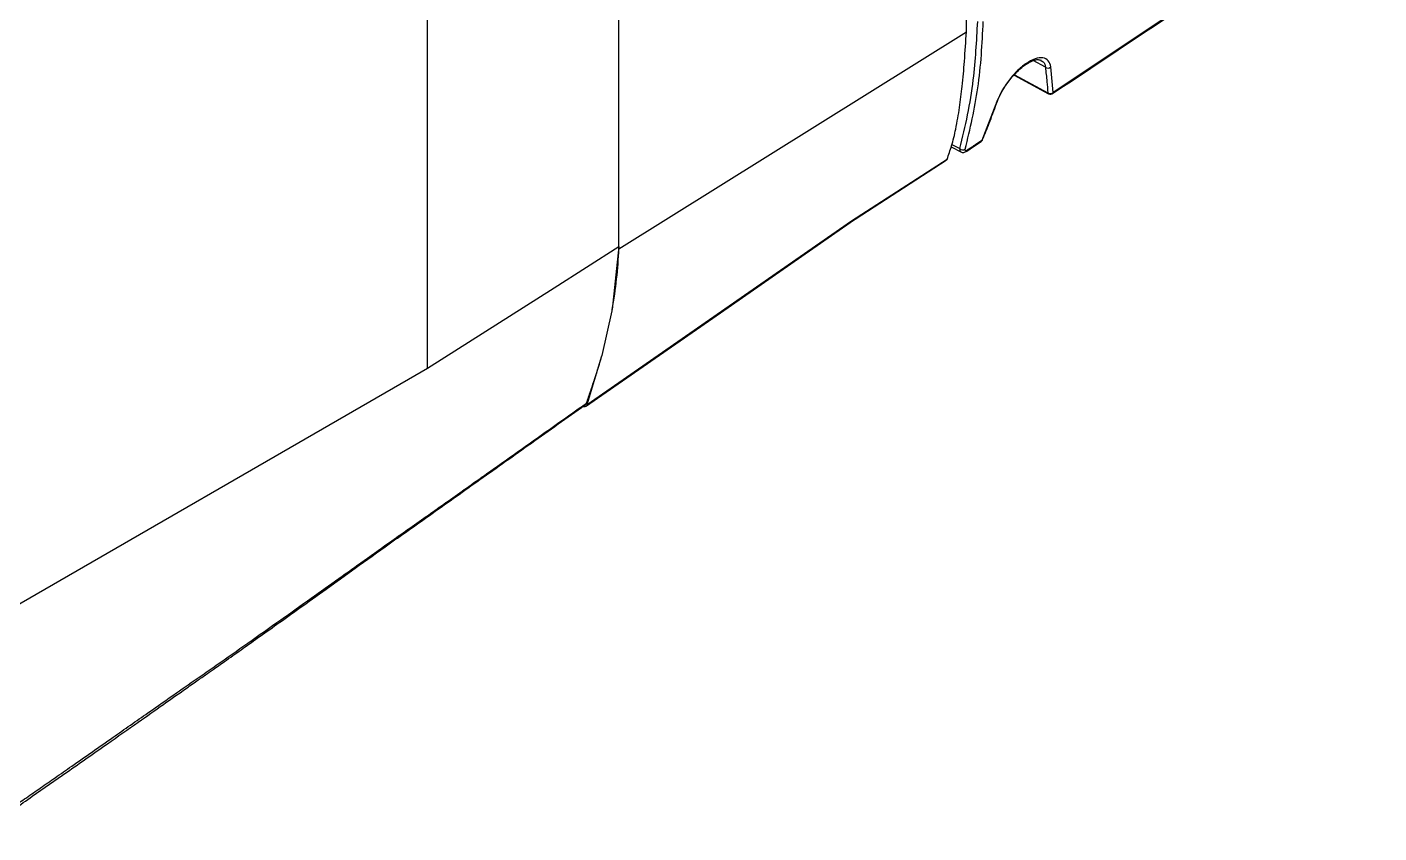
# Model space of a CAD drawing. Header units: millimetres. Extents: x -356 to 237, y 0 to 365.
# Drawn here: x -211.71 to -204.97, y 261.2 to 265.22 of the extents above; entities that cross this region are included whole.
import ezdxf

# ---------------------------------------------------------------- set-up
doc = ezdxf.new("R2010")
doc.units = ezdxf.units.MM

msp = doc.modelspace()

# ---------------------------------------------------------------- linework, layer by layer
at = {"color": 7, "linetype": 'Continuous', "lineweight": 25}
for p, q in [((-207.0278, 265.1965), (-207.0278, 267.4254)), ((-208.76, 264.1261), (-208.76, 266.788)), ((-208.7597, 264.126), (-208.7597, 266.7878)), ((-209.7143, 263.5197), (-209.7143, 266.444)), ((-204.9743, 265.9763), (-206.5947, 264.8941)), ((-208.7597, 264.1151), (-207.0278, 265.1965)), ((-206.6341, 265.0197), (-206.6947, 265.0531)), ((-206.6586, 265.0544), (-206.6556, 265.0528)), ((-206.5947, 264.8941), (-206.607, 265.0216)), ((-206.79, 264.9814), (-206.6181, 264.8882)), ((-206.7883, 264.9831), (-206.6217, 264.8927)), ((-206.6192, 264.889), (-206.6181, 264.8882)), ((-206.8818, 264.8355), (-206.9512, 264.6547)), ((-207.103, 264.6237), (-207.052, 264.5963)), ((-207.0997, 264.6355), (-207.0611, 264.6148)), ((-207.6113, 264.2437), (-207.1282, 264.5562)), ((-207.6013, 264.2543), (-207.124, 264.5624)), ((-208.9182, 263.3385), (-207.6013, 264.2543)), ((-209.0827, 263.9212), (-208.76, 264.1261)), ((-208.7597, 264.126), (-208.7929, 263.8124)), ((-208.7597, 264.1151), (-208.7597, 264.126)), ((-209.7143, 263.5197), (-209.0827, 263.9212)), ((-208.8438, 263.5837), (-208.794, 263.8059)), ((-208.9182, 263.3385), (-208.8443, 263.582)), ((-209.8085, 263.4649), (-209.7143, 263.5197)), ((-212.3558, 261.9943), (-209.8085, 263.4649))]:
    msp.add_line(p, q, dxfattribs=at)
at = {"color": 7, "linetype": 'Continuous', "lineweight": 25, "flags": 128}
for points in [[(-207.0269, 264.6011), (-207.0263, 264.6015), (-207.0262, 264.6015)], [(-208.9258, 263.3289), (-208.292, 263.7699), (-207.6072, 264.2463)], [(-208.8443, 263.5819), (-208.8441, 263.5828), (-208.8438, 263.5837)]]:
    msp.add_lwpolyline(points, dxfattribs=at)
at = {"color": 7, "linetype": 'Continuous', "lineweight": 25}
for centre, radius, start, end in [((-206.6218, 265.0385), 0.0225, 236.91437, 311.26391), ((-206.6138, 264.8952), 0.00831, 197.7538, 228.95933), ((-206.8842, 264.8423), 0.00722, 289.41846, 347.49459), ((-207.0447, 264.6334), 0.0248, 228.66062, 297.12285), ((-207.0306, 264.6076), 0.00748, 306.03098, 348.97955)]:
    msp.add_arc(centre, radius, start, end, dxfattribs=at)
for points, knots in [([(-206.5984, 264.8887), (-206.3076, 265.0825), (-205.7649, 265.444), (-205.2228, 265.8063), (-204.9711, 265.9745)], [0, 0, 0, 0, 0.535839, 1, 1, 1, 1]), ([(-207.124, 264.5624), (-207.1162, 264.584), (-207.0985, 264.6329), (-207.0784, 264.7193), (-207.0614, 264.8186), (-207.0477, 264.9313), (-207.0362, 265.0568), (-207.0308, 265.1475), (-207.0278, 265.1965)], [0, 0, 0, 0, 0.1071421, 0.2420455, 0.4125696, 0.5766122, 0.7711894, 1, 1, 1, 1]), ([(-207.0611, 264.6148), (-207.0472, 264.6704), (-207.0188, 264.7835), (-206.985, 264.9949), (-206.9767, 265.1511), (-206.9715, 265.2483)], [0, 0, 0, 0, 0.268242, 0.544968, 1, 1, 1, 1]), ([(-207.0334, 264.6114), (-207.0095, 264.7128), (-206.96, 264.9223), (-206.9492, 265.1373), (-206.9436, 265.2482)], [0, 0, 0, 0, 0.484142, 1, 1, 1, 1]), ([(-206.607, 265.0216), (-206.6096, 265.033), (-206.6147, 265.0546), (-206.6487, 265.0711), (-206.689, 265.0631), (-206.7334, 265.039), (-206.7791, 264.9999), (-206.8214, 264.9498), (-206.8575, 264.8946), (-206.874, 264.8546), (-206.8818, 264.8355)], [0, 0, 0, 0, 0.081002, 0.154672, 0.248065, 0.371426, 0.520742, 0.684873, 0.84944, 1, 1, 1, 1]), ([(-206.8775, 264.8398), (-206.8719, 264.8538), (-206.8609, 264.8811), (-206.835, 264.926), (-206.8003, 264.9736), (-206.7605, 265.0135), (-206.7242, 265.0399), (-206.6969, 265.0533), (-206.6723, 265.0604), (-206.6591, 265.0563), (-206.6536, 265.0546)], [0, 0, 0, 0, 0.137228, 0.266746, 0.470435, 0.671708, 0.776719, 0.87615, 0.94922, 1, 1, 1, 1]), ([(-206.6556, 265.0528), (-206.6515, 265.0512), (-206.6381, 265.0457), (-206.6357, 265.0304), (-206.6341, 265.0197)], [0, 0, 0, 0, 0.301474, 1, 1, 1, 1]), ([(-206.6341, 265.0197), (-206.6314, 264.9958), (-206.6266, 264.9536), (-206.6232, 264.9111), (-206.6217, 264.8927)], [0, 0, 0, 0, 0.564687, 1, 1, 1, 1]), ([(-206.6217, 264.8927), (-206.6194, 264.8914), (-206.6146, 264.8888), (-206.6067, 264.8886), (-206.5998, 264.8904), (-206.5964, 264.8929), (-206.5947, 264.8941)], [0, 0, 0, 0, 0.265296, 0.562532, 0.792901, 1, 1, 1, 1]), ([(-206.6192, 264.889), (-206.619, 264.8889), (-206.6176, 264.8879), (-206.6145, 264.8869), (-206.6099, 264.8863), (-206.6052, 264.8867), (-206.6006, 264.8882), (-206.5974, 264.8898), (-206.596, 264.8911), (-206.5959, 264.8913)], [0, 0, 0, 0, 0.026804, 0.202709, 0.38843, 0.579643, 0.771092, 0.967568, 1, 1, 1, 1]), ([(-206.5986, 264.889), (-206.5991, 264.8886), (-206.5998, 264.8881), (-206.6007, 264.8882), (-206.601, 264.8882)], [0, 0, 0, 0, 0.6852817, 1, 1, 1, 1]), ([(-206.5947, 264.8941), (-206.5951, 264.8926), (-206.5958, 264.8903), (-206.5979, 264.8894), (-206.5986, 264.889)], [0, 0, 0, 0, 0.650499, 1, 1, 1, 1]), ([(-206.9467, 264.6599), (-206.9357, 264.6868), (-206.9114, 264.746), (-206.8897, 264.8062), (-206.8779, 264.839)], [0, 0, 0, 0, 0.454184, 1, 1, 1, 1]), ([(-206.9512, 264.6547), (-206.9647, 264.6457), (-206.9887, 264.6295), (-207.0127, 264.6133), (-207.0233, 264.6062)], [0, 0, 0, 0, 0.5600478, 1, 1, 1, 1]), ([(-206.9552, 264.6494), (-206.9542, 264.6501), (-206.9519, 264.6516), (-206.9492, 264.6547), (-206.9475, 264.6573), (-206.947, 264.6589), (-206.947, 264.6591)], [0, 0, 0, 0, 0.296085, 0.620833, 0.958928, 1, 1, 1, 1]), ([(-206.9548, 264.6497), (-206.954, 264.6503), (-206.9522, 264.6515), (-206.9516, 264.6536), (-206.9512, 264.6547)], [0, 0, 0, 0, 0.469891, 1, 1, 1, 1]), ([(-206.9512, 264.6547), (-206.9497, 264.6556), (-206.9474, 264.6568), (-206.9471, 264.6593), (-206.9471, 264.6601)], [0, 0, 0, 0, 0.68163, 1, 1, 1, 1]), ([(-207.0611, 264.6148), (-207.0613, 264.6124), (-207.0615, 264.6093), (-207.0608, 264.6059), (-207.0599, 264.6025), (-207.0582, 264.5991), (-207.0556, 264.5983), (-207.0554, 264.5982)], [0, 0, 0, 0, 0.392937, 0.496814, 0.552495, 0.969472, 1, 1, 1, 1]), ([(-207.0554, 264.5981), (-207.0531, 264.5972), (-207.0484, 264.5952), (-207.0406, 264.5954), (-207.033, 264.5975), (-207.0285, 264.6002), (-207.0262, 264.6015)], [0, 0, 0, 0, 0.242422, 0.490778, 0.744376, 1, 1, 1, 1]), ([(-207.0233, 264.6062), (-207.025, 264.605), (-207.0279, 264.6031), (-207.0331, 264.6035), (-207.0344, 264.6076), (-207.0338, 264.61), (-207.0334, 264.6114)], [0, 0, 0, 0, 0.358975, 0.578734, 0.751004, 1, 1, 1, 1]), ([(-207.0262, 264.6016), (-207.0156, 264.6088), (-206.9918, 264.6248), (-206.968, 264.6408), (-206.9549, 264.6496)], [0, 0, 0, 0, 0.446644, 1, 1, 1, 1]), ([(-207.124, 264.5624), (-207.1251, 264.5601), (-207.1269, 264.5565), (-207.1304, 264.555), (-207.1318, 264.5544)], [0, 0, 0, 0, 0.622081, 1, 1, 1, 1]), ([(-207.6075, 264.2466), (-207.6062, 264.2472), (-207.603, 264.2487), (-207.602, 264.2522), (-207.6013, 264.2543)], [0, 0, 0, 0, 0.388279, 1, 1, 1, 1]), ([(-208.7929, 263.8124), (-208.7848, 263.863), (-208.7688, 263.9634), (-208.7627, 264.0649), (-208.7597, 264.1151)], [0, 0, 0, 0, 0.504778, 1, 1, 1, 1]), ([(-208.794, 263.8058), (-208.7938, 263.8069), (-208.7935, 263.8091), (-208.7931, 263.8113), (-208.7929, 263.8124)], [0, 0, 0, 0, 0.498969, 1, 1, 1, 1]), ([(-208.9216, 263.3458), (-208.9148, 263.3657), (-208.9016, 263.4044), (-208.8877, 263.4452), (-208.8678, 263.5038), (-208.8557, 263.544), (-208.8443, 263.582)], [0, 0, 0, 0, 0.2537683, 0.493648, 0.5212414, 1, 1, 1, 1]), ([(-211.9489, 261.2164), (-211.9392, 261.223), (-211.9071, 261.2452), (-211.8521, 261.2831), (-211.7834, 261.3305), (-211.7135, 261.3789), (-211.6423, 261.4283), (-211.567, 261.4805), (-211.4465, 261.5644), (-211.2925, 261.6723), (-211.1185, 261.794), (-210.974, 261.895), (-210.8607, 261.9743), (-210.7413, 262.0563), (-210.6073, 262.1511), (-210.4494, 262.2625), (-210.2983, 262.37), (-210.1599, 262.4685), (-210.0258, 262.5641), (-209.9081, 262.6482), (-209.8012, 262.7234), (-209.7115, 262.7867), (-209.621, 262.8505), (-209.5315, 262.9139), (-209.442, 262.9772), (-209.312, 263.0691), (-209.1389, 263.1918), (-208.9947, 263.2939), (-208.9216, 263.3457)], [0, 0, 0, 0, 0.009541, 0.031642, 0.054176, 0.077145, 0.100546, 0.12438, 0.151478, 0.219504, 0.276844, 0.323581, 0.362387, 0.38889, 0.441031, 0.495403, 0.545499, 0.591377, 0.633091, 0.678992, 0.708609, 0.739064, 0.767935, 0.798365, 0.827975, 0.85677, 0.927385, 1, 1, 1, 1]), ([(-211.9476, 261.2026), (-211.9197, 261.222), (-211.8318, 261.2828), (-211.6865, 261.3837), (-211.5018, 261.5125), (-211.3259, 261.6361), (-211.1655, 261.7487), (-211.0391, 261.8377), (-210.9437, 261.9048), (-210.8738, 261.954), (-210.8247, 261.9884), (-210.7767, 262.0218), (-210.7175, 262.0636), (-210.6434, 262.116), (-210.5561, 262.178), (-210.4602, 262.2462), (-210.3464, 262.3276), (-210.2167, 262.4206), (-210.0664, 262.5284), (-209.8908, 262.6547), (-209.6827, 262.8014), (-209.4467, 262.9689), (-209.1927, 263.1492), (-209.0182, 263.2732), (-208.9291, 263.3364)], [0, 0, 0, 0, 0.027586, 0.086739, 0.143547, 0.210364, 0.261185, 0.302592, 0.335828, 0.355842, 0.371976, 0.384505, 0.403213, 0.430845, 0.458145, 0.490104, 0.526357, 0.57173, 0.619596, 0.676489, 0.74721, 0.826247, 0.91137, 1, 1, 1, 1]), ([(-208.9182, 263.3385), (-208.9195, 263.3356), (-208.9216, 263.331), (-208.9285, 263.3273), (-208.9362, 263.3271), (-208.9413, 263.3294), (-208.9439, 263.3306)], [0, 0, 0, 0, 0.293536, 0.470625, 0.724094, 1, 1, 1, 1]), ([(-208.9216, 263.3458), (-208.9226, 263.3433), (-208.9242, 263.3394), (-208.9279, 263.3375), (-208.9293, 263.3368)], [0, 0, 0, 0, 0.624102, 1, 1, 1, 1])]:
    msp.add_open_spline(points, degree=3, knots=knots, dxfattribs=at)

doc.saveas('drawing.dxf')
